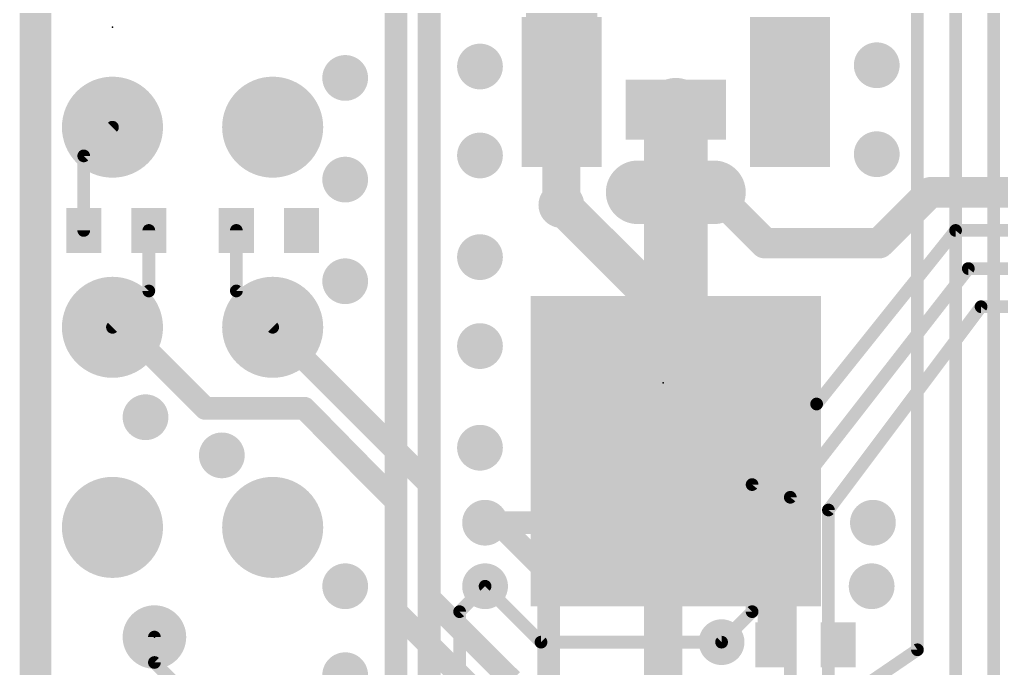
# Model space of a CAD drawing. Extents: x 0 to 54.4, y 0.4 to 50.9.
# Drawn here: x 0.36 to 19.96, y 12.58 to 25.55 of the extents above; entities that cross this region are included whole.
import ezdxf

# ---------------------------------------------------------------- set-up
doc = ezdxf.new("R2010")
doc.units = 0
for name, color, linetype in [('1', 22, 'CONTINUOUS'), ('16', 175, 'CONTINUOUS'), ('17', 82, 'CONTINUOUS'), ('18', 82, 'CONTINUOUS'), ('24', 7, 'CONTINUOUS')]:
    doc.layers.add(name, color=color, linetype=linetype)

# ---------------------------------------------------------------- blocks, each defined once
blk = doc.blocks.new('RECT')
blk.add_solid([(-0.5, -0.5), (0.5, -0.5), (-0.5, 0.5), (0.5, 0.5)])
blk = doc.blocks.new('ROUNDP')
at = {"const_width": 0.5}
blk.add_lwpolyline([(0, -0.25, 1), (0, 0.25, 1), (0, -0.25)], format="xyb", dxfattribs=at)
blk = doc.blocks.new('PIE')
at = {"const_width": 0.5}
blk.add_lwpolyline([(0, -0.25, 1), (0, 0.25, 1), (0, -0.25)], format="xyb", dxfattribs=at)
blk = doc.blocks.new('ROUNDV')
at = {"const_width": 0.5}
blk.add_lwpolyline([(0, -0.25, 1), (0, 0.25, 1), (0, -0.25)], format="xyb", dxfattribs=at)

msp = doc.modelspace()

# ---------------------------------------------------------------- linework, layer by layer
at = {"layer": '1'}
for points, const_width in [([(0.508, 50.292), (0.508, 0.508)], 0.254), ([(18.288, 12.954), (18.288, 30.734)], 0.254), ([(19.05, 7.112), (19.05, 30.2514)], 0.254), ([(19.812, 2.54), (19.812, 29.718)], 0.254), ([(11.182, 24.104), (11.182, 28.4132)], 1.4224), ([(8.5344, 27.9654), (8.5344, 13.9954)], 0.4572), ([(7.874, 27.686), (7.874, 13.716)], 0.4572), ([(11.176, 24.098), (11.182, 24.104)], 0.762), ([(11.176, 21.844), (11.176, 24.098)], 0.762), ([(13.462, 23.7492), (13.462, 22.098)], 1.27), ([(1.636, 22.8262), (2.2098, 23.4)], 0.254), ([(1.636, 21.336), (1.636, 22.8262)], 0.254), ([(13.462, 22.098), (12.7, 22.098)], 1.27), ([(13.462, 16.924), (13.462, 22.098)], 1.27), ([(13.462, 22.098), (14.224, 22.098)], 1.27), ([(2.936, 21.336), (2.936, 20.1262)], 0.254), ([(4.684, 21.336), (4.684, 20.1258)], 0.254), ([(2.936, 20.1262), (2.2098, 19.4)], 0.254), ([(4.684, 20.1258), (5.4098, 19.4)], 0.254), ([(11.938, 15.4), (13.462, 16.924)], 0.6096), ([(15.4028, 14.9832), (13.462, 16.924)], 0.6096), ([(9.652, 15.494), (11.176, 15.494)], 0.4572), ([(11.27, 15.4), (11.176, 15.494)], 0.4572), ([(11.938, 15.4), (11.27, 15.4)], 0.4572), ([(15.4028, 13.0556), (15.4028, 14.9832)], 0.6096), ([(10.7696, 13.1064), (9.652, 14.224)], 0.254), ([(8.5344, 13.9954), (10.1854, 12.3444)], 0.4572), ([(7.874, 13.716), (9.906, 11.684)], 0.4572), ([(14.3764, 13.1064), (10.7696, 13.1064)], 0.254), ([(17.2466, 12.2428), (18.288, 12.954)], 0.254)]:
    msp.add_lwpolyline(points, dxfattribs=dict(at, const_width=const_width))
for points, const_width in [([(10.8264, 24.104, 1), (11.5376, 24.104)], 0.7112), ([(11.3665, 24.098, 1), (10.9855, 24.098)], 0.381), ([(11.0413, 24.2327, 1), (11.3107, 23.9633)], 0.381), ([(11.3167, 23.9693, 1), (11.0473, 24.2387)], 0.381), ([(13.7795, 23.7492, 1), (13.1445, 23.7492)], 0.635), ([(2.2547, 23.3551, 1), (2.1649, 23.4449)], 0.127), ([(1.6995, 22.8262, 1), (1.5725, 22.8262)], 0.127), ([(1.5911, 22.8711, 1), (1.6809, 22.7813)], 0.127), ([(12.7, 22.4155, 1), (12.7, 21.7805)], 0.635), ([(13.7795, 22.098, 1), (13.1445, 22.098)], 0.635), ([(13.462, 22.4155, 1), (13.462, 21.7805)], 0.635), ([(13.462, 21.7805, 1), (13.462, 22.4155)], 0.635), ([(14.224, 21.7805, 1), (14.224, 22.4155)], 0.635), ([(13.1445, 22.098, 1), (13.7795, 22.098)], 0.635), ([(10.9855, 21.844, 1), (11.3665, 21.844)], 0.381), ([(1.5725, 21.336, 1), (1.6995, 21.336)], 0.127), ([(2.9995, 21.336, 1), (2.8725, 21.336)], 0.127), ([(4.7475, 21.336, 1), (4.6205, 21.336)], 0.127), ([(2.9809, 20.0813, 1), (2.8911, 20.1711)], 0.127), ([(4.7289, 20.1707, 1), (4.6391, 20.0809)], 0.127), ([(2.8725, 20.1262, 1), (2.9995, 20.1262)], 0.127), ([(4.6205, 20.1258, 1), (4.7475, 20.1258)], 0.127), ([(2.1649, 19.4449, 1), (2.2547, 19.3551)], 0.127), ([(5.3649, 19.3551, 1), (5.4547, 19.4449)], 0.127), ([(13.1445, 16.924, 1), (13.7795, 16.924)], 0.635), ([(13.5698, 17.0318, 1), (13.3542, 16.8162)], 0.3048), ([(13.5698, 16.8162, 1), (13.3542, 17.0318)], 0.3048), ([(9.652, 15.6083, 1), (9.652, 15.3797)], 0.2286), ([(11.2568, 15.5748, 1), (11.0952, 15.4132)], 0.2286), ([(11.176, 15.3797, 1), (11.176, 15.6083)], 0.2286), ([(11.27, 15.5143, 1), (11.27, 15.2857)], 0.2286), ([(11.1892, 15.3192, 1), (11.3508, 15.4808)], 0.2286), ([(11.8302, 15.5078, 1), (12.0458, 15.2922)], 0.3048), ([(11.938, 15.2857, 1), (11.938, 15.5143)], 0.2286), ([(15.5552, 14.9832, 1), (15.2504, 14.9832)], 0.3048), ([(15.295, 14.8754, 1), (15.5106, 15.091)], 0.3048), ([(9.6969, 14.2689, 1), (9.6071, 14.1791)], 0.127), ([(8.6152, 14.0762, 1), (8.4536, 13.9146)], 0.2286), ([(7.9548, 13.7968, 1), (7.7932, 13.6352)], 0.2286), ([(8.4201, 13.9954, 1), (8.6487, 13.9954)], 0.2286), ([(7.7597, 13.716, 1), (7.9883, 13.716)], 0.2286), ([(10.7696, 13.1699, 1), (10.7696, 13.0429)], 0.127), ([(10.7247, 13.0615, 1), (10.8145, 13.1513)], 0.127), ([(14.3764, 13.0429, 1), (14.3764, 13.1699)], 0.127), ([(15.2504, 13.0556, 1), (15.5552, 13.0556)], 0.3048), ([(18.2245, 12.954, 1), (18.3515, 12.954)], 0.127), ([(18.3238, 12.9016, 1), (18.2522, 13.0064)], 0.127)]:
    msp.add_lwpolyline(points, format="xyb", dxfattribs=dict(at, const_width=const_width))
at = {"layer": '16'}
for points, const_width in [([(0.508, 50.292), (0.508, 0.508)], 0.3048), ([(0.762, 33.274), (0.762, 6.35)], 0.4572), ([(14.224, 22.098), (12.7, 22.098)], 0.6096), ([(15.24, 21.082), (14.224, 22.098)], 0.6096), ([(18.542, 22.098), (17.526, 21.082)], 0.6096), ([(18.542, 22.098), (27.686, 22.098)], 0.6096), ([(13.208, 19.812), (11.176, 21.844)], 0.762), ([(17.526, 21.082), (15.24, 21.082)], 0.6096), ([(19.05, 21.336), (16.2746, 17.8667)], 0.254), ([(26.924, 21.336), (19.05, 21.336)], 0.254), ([(19.304, 20.574), (15.748, 16.002)], 0.254), ([(26.416, 20.574), (19.304, 20.574)], 0.254), ([(13.208, 18.288), (13.208, 19.812)], 0.762), ([(16.51, 15.748), (19.558, 19.812)], 0.254), ([(19.558, 19.812), (25.908, 19.812)], 0.254), ([(2.2098, 19.4), (2.444, 19.4)], 0.4572), ([(2.444, 19.4), (4.064, 17.78)], 0.4572), ([(5.4098, 19.4), (8.5344, 16.2754)], 0.4572), ([(13.208, 12.192), (13.208, 18.288)], 0.762), ([(4.064, 17.78), (6.0452, 17.78)], 0.4572), ([(6.0452, 17.78), (7.3914, 16.4084)], 0.4572), ([(16.2746, 17.8667), (14.986, 16.256)], 0.254), ([(7.3914, 16.4084), (7.874, 15.9258)], 0.4572), ([(8.5344, 16.2754), (8.5344, 9.6266)], 0.4572), ([(14.986, 16.256), (14.986, 13.716)], 0.254), ([(7.874, 15.9258), (7.874, 9.906)], 0.4572), ([(15.748, 16.002), (15.748, 11.938)], 0.254), ([(9.906, 15.494), (9.652, 15.494)], 0.4572), ([(10.922, 14.478), (9.906, 15.494)], 0.4572), ([(16.51, 11.176), (16.51, 15.748)], 0.254), ([(10.922, 7.112), (10.922, 14.478)], 0.4572), ([(9.144, 13.716), (9.652, 14.224)], 0.254), ([(9.144, 11.43), (9.144, 13.716)], 0.254), ([(14.986, 13.716), (14.3764, 13.1064)], 0.254), ([(3.048, 13.208), (3.048, 12.7)], 0.254), ([(3.048, 12.7), (3.556, 12.192)], 0.254)]:
    msp.add_lwpolyline(points, dxfattribs=dict(at, const_width=const_width))
for points, const_width in [([(12.7, 22.2504, 1), (12.7, 21.9456)], 0.3048), ([(14.3318, 22.2058, 1), (14.1162, 21.9902)], 0.3048), ([(14.224, 21.9456, 1), (14.224, 22.2504)], 0.3048), ([(18.542, 22.2504, 1), (18.542, 21.9456)], 0.3048), ([(18.6498, 21.9902, 1), (18.4342, 22.2058)], 0.3048), ([(11.3107, 21.9787, 1), (11.0413, 21.7093)], 0.381), ([(15.24, 21.2344, 1), (15.24, 20.9296)], 0.3048), ([(17.526, 20.9296, 1), (17.526, 21.2344)], 0.3048), ([(19.05, 21.3995, 1), (19.05, 21.2725)], 0.127), ([(19.0996, 21.2963, 1), (19.0004, 21.3757)], 0.127), ([(15.1322, 20.9742, 1), (15.3478, 21.1898)], 0.3048), ([(17.4182, 21.1898, 1), (17.6338, 20.9742)], 0.3048), ([(19.304, 20.6375, 1), (19.304, 20.5105)], 0.127), ([(19.3541, 20.535, 1), (19.2539, 20.613)], 0.127), ([(13.3985, 19.812, 1), (13.0175, 19.812)], 0.381), ([(13.0733, 19.6773, 1), (13.3427, 19.9467)], 0.381), ([(19.558, 19.8755, 1), (19.558, 19.7485)], 0.127), ([(19.6088, 19.7739, 1), (19.5072, 19.8501)], 0.127), ([(2.2098, 19.5143, 1), (2.2098, 19.2857)], 0.2286), ([(2.5248, 19.4808, 1), (2.3632, 19.3192)], 0.2286), ([(2.444, 19.2857, 1), (2.444, 19.5143)], 0.2286), ([(5.4906, 19.4808, 1), (5.329, 19.3192)], 0.2286), ([(13.3985, 18.288, 1), (13.0175, 18.288)], 0.381), ([(13.0175, 18.288, 1), (13.3985, 18.288)], 0.381), ([(4.064, 17.8943, 1), (4.064, 17.6657)], 0.2286), ([(3.9832, 17.6992, 1), (4.1448, 17.8608)], 0.2286), ([(6.1268, 17.8601, 1), (5.9636, 17.6999)], 0.2286), ([(6.0452, 17.6657, 1), (6.0452, 17.8943)], 0.2286), ([(16.225, 17.9064, 1), (16.3242, 17.8271)], 0.127), ([(16.3242, 17.8271, 1), (16.225, 17.9064)], 0.127), ([(7.4722, 16.4892, 1), (7.3106, 16.3276)], 0.2286), ([(7.3098, 16.3283, 1), (7.473, 16.4885)], 0.2286), ([(8.6487, 16.2754, 1), (8.4201, 16.2754)], 0.2286), ([(8.4536, 16.1946, 1), (8.6152, 16.3562)], 0.2286), ([(15.0495, 16.256, 1), (14.9225, 16.256)], 0.127), ([(14.9364, 16.2957, 1), (15.0356, 16.2163)], 0.127), ([(7.9883, 15.9258, 1), (7.7597, 15.9258)], 0.2286), ([(7.7932, 15.845, 1), (7.9548, 16.0066)], 0.2286), ([(15.8115, 16.002, 1), (15.6845, 16.002)], 0.127), ([(15.6979, 16.041, 1), (15.7981, 15.963)], 0.127), ([(9.652, 15.6083, 1), (9.652, 15.3797)], 0.2286), ([(9.9868, 15.5748, 1), (9.8252, 15.4132)], 0.2286), ([(9.906, 15.3797, 1), (9.906, 15.6083)], 0.2286), ([(16.5735, 15.748, 1), (16.4465, 15.748)], 0.127), ([(16.4592, 15.7861, 1), (16.5608, 15.7099)], 0.127), ([(11.0363, 14.478, 1), (10.8077, 14.478)], 0.2286), ([(10.8412, 14.3972, 1), (11.0028, 14.5588)], 0.2286), ([(9.6969, 14.1791, 1), (9.6071, 14.2689)], 0.127), ([(9.2075, 13.716, 1), (9.0805, 13.716)], 0.127), ([(9.0991, 13.7609, 1), (9.1889, 13.6711)], 0.127), ([(14.9225, 13.716, 1), (15.0495, 13.716)], 0.127), ([(15.0309, 13.6711, 1), (14.9411, 13.7609)], 0.127), ([(3.1115, 13.208, 1), (2.9845, 13.208)], 0.127), ([(14.3315, 13.1513, 1), (14.4213, 13.0615)], 0.127), ([(3.0929, 12.7449, 1), (3.0031, 12.6551)], 0.127), ([(2.9845, 12.7, 1), (3.1115, 12.7)], 0.127)]:
    msp.add_lwpolyline(points, format="xyb", dxfattribs=dict(at, const_width=const_width))
at = {"layer": '24'}
for p in [(2.2098, 25.4), (13.208, 18.288), (3.048, 13.208)]:
    msp.add_point(p, dxfattribs=at)

# ---------------------------------------------------------------- block references
at = {"layer": '1'}
for p, xscale, yscale, rotation in [((11.182, 24.104), 1.6, 3, 180), ((15.742, 24.104), 1.6, 3, 180), ((13.462, 23.7492), 1.2, 2, 90), ((1.636, 21.336), 0.7, 0.9, 180), ((2.936, 21.336), 0.7, 0.9, 180), ((13.462, 16.924), 5.8, 6.2, 180)]:
    msp.add_blockref('RECT', p, dxfattribs=dict(at, xscale=xscale, yscale=yscale, rotation=rotation))
at = {"layer": '1', "xscale": 0.7, "yscale": 0.9}
for p in [(4.684, 21.336), (5.984, 21.336), (15.4028, 13.0556), (16.7028, 13.0556)]:
    msp.add_blockref('RECT', p, dxfattribs=at)
at = {"layer": '16', "xscale": 1.27, "yscale": 1.27}
for p in [(13.208, 18.288), (3.048, 13.208)]:
    msp.add_blockref('PIE', p, dxfattribs=at)
at = {"layer": '17', "xscale": 2.0193, "yscale": 2.0193, "rotation": 90}
for p in [(2.2098, 23.4), (2.2098, 23.4), (5.4098, 23.4), (5.4098, 23.4), (2.2098, 19.4), (2.2098, 19.4), (5.4098, 19.4), (5.4098, 19.4), (2.2098, 15.4), (2.2098, 15.4), (5.4098, 15.4), (5.4098, 15.4)]:
    msp.add_blockref('ROUNDP', p, dxfattribs=at)
at = {"layer": '18', "xscale": 0.9144, "yscale": 0.9144}
for p in [(9.5504, 24.6126), (9.5504, 24.6126), (17.4752, 24.638), (17.4752, 24.638), (6.858, 24.384), (6.858, 24.384), (9.5504, 22.8346), (9.5504, 22.8346), (17.4752, 22.86), (17.4752, 22.86), (6.858, 22.352), (6.858, 22.352), (12.7, 22.098), (12.7, 22.098), (14.224, 22.098), (14.224, 22.098), (11.176, 21.844), (11.176, 21.844), (9.5504, 20.8026), (9.5504, 20.8026), (6.858, 20.32), (6.858, 20.32), (9.5504, 19.0246), (9.5504, 19.0246), (2.8702, 17.6022), (2.8702, 17.6022), (4.3942, 16.8402), (4.3942, 16.8402), (9.5504, 16.9926), (9.5504, 16.9926), (9.652, 15.494), (9.652, 15.494), (17.399, 15.494), (17.399, 15.494), (6.858, 14.224), (6.858, 14.224), (9.652, 14.224), (9.652, 14.224), (17.3736, 14.224), (17.3736, 14.224), (14.3764, 13.1064), (14.3764, 13.1064), (6.858, 12.446), (6.858, 12.446)]:
    msp.add_blockref('ROUNDV', p, dxfattribs=at)

doc.saveas('drawing.dxf')
